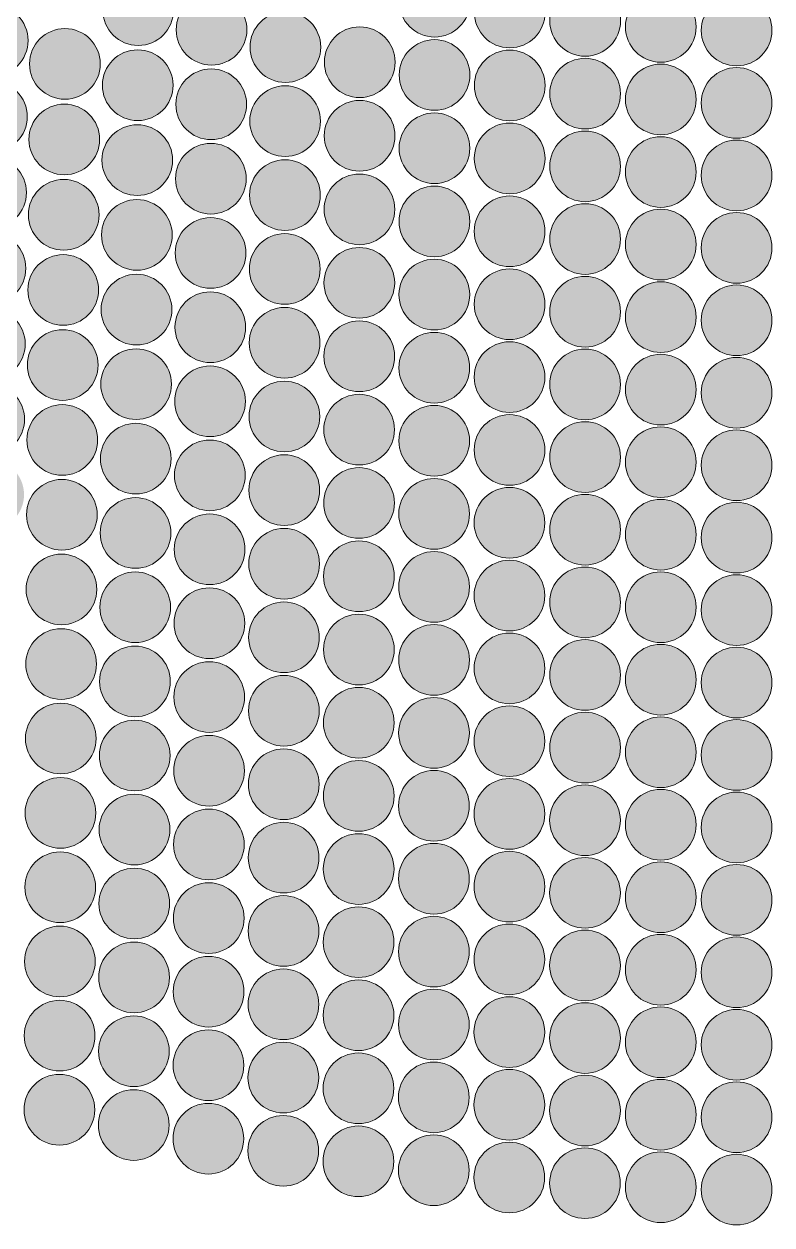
# Model space of a CAD drawing. Extents: x 3515 to 4006, y 175 to 667.
# Drawn here: x 3706.4 to 3757.6, y 175.4 to 257.7 of the extents above; entities that cross this region are included whole.
import ezdxf

# ---------------------------------------------------------------- set-up
doc = ezdxf.new("R2010")
doc.units = 0
doc.header["$MEASUREMENT"] = 0
doc.layers.add('Capa 1', color=7, linetype='Continuous', lineweight=0)

# ---------------------------------------------------------------- blocks, each defined once
blk = doc.blocks.new('Block_0')
at = {"layer": 'Capa 1', "true_color": 0x000000, "transparency": 33554687}
h = blk.add_hatch(color=18, dxfattribs=at)
h.dxf.hatch_style = 2
edge = h.paths.add_edge_path()
edge.add_arc((3714.241, 258.67), 2.421, 0, 360)
h = blk.add_hatch(color=18, dxfattribs=at)
h.dxf.hatch_style = 2
edge = h.paths.add_edge_path()
edge.add_arc((3734.54, 259.248), 2.421, 0, 360)
h = blk.add_hatch(color=18, dxfattribs=at)
h.dxf.hatch_style = 2
edge = h.paths.add_edge_path()
edge.add_arc((3739.684, 258.509), 2.421, 0, 360)
h = blk.add_hatch(color=18, dxfattribs=at)
h.dxf.hatch_style = 2
edge = h.paths.add_edge_path()
edge.add_arc((3744.848, 257.933), 2.421, 0, 360)
h = blk.add_hatch(color=18, dxfattribs=at)
h.dxf.hatch_style = 2
edge = h.paths.add_edge_path()
edge.add_arc((3719.261, 257.325), 2.421, 0, 360)
h = blk.add_hatch(color=18, dxfattribs=at)
h.dxf.hatch_style = 2
edge = h.paths.add_edge_path()
edge.add_arc((3750.028, 257.521), 2.421, 0, 360)
h = blk.add_hatch(color=18, dxfattribs=at)
h.dxf.hatch_style = 2
edge = h.paths.add_edge_path()
edge.add_arc((3755.219, 257.274), 2.421, 0, 360)
h = blk.add_hatch(color=18, dxfattribs=at)
h.dxf.hatch_style = 2
edge = h.paths.add_edge_path()
edge.add_arc((3704.278, 256.588), 2.421, 0, 360)
h = blk.add_hatch(color=18, dxfattribs=at)
h.dxf.hatch_style = 2
edge = h.paths.add_edge_path()
edge.add_arc((3724.319, 256.135), 2.421, 0, 360)
h = blk.add_hatch(color=18, dxfattribs=at)
h.dxf.hatch_style = 2
edge = h.paths.add_edge_path()
edge.add_arc((3709.22, 254.983), 2.421, 0, 360)
h = blk.add_hatch(color=18, dxfattribs=at)
h.dxf.hatch_style = 2
edge = h.paths.add_edge_path()
edge.add_arc((3729.412, 255.101), 2.421, 0, 360)
h = blk.add_hatch(color=18, dxfattribs=at)
h.dxf.hatch_style = 2
edge = h.paths.add_edge_path()
edge.add_arc((3714.208, 253.525), 2.421, 0, 360)
h = blk.add_hatch(color=18, dxfattribs=at)
h.dxf.hatch_style = 2
edge = h.paths.add_edge_path()
edge.add_arc((3734.534, 254.225), 2.421, 0, 360)
h = blk.add_hatch(color=18, dxfattribs=at)
h.dxf.hatch_style = 2
edge = h.paths.add_edge_path()
edge.add_arc((3739.681, 253.507), 2.421, 0, 360)
h = blk.add_hatch(color=18, dxfattribs=at)
h.dxf.hatch_style = 2
edge = h.paths.add_edge_path()
edge.add_arc((3744.847, 252.948), 2.421, 0, 360)
h = blk.add_hatch(color=18, dxfattribs=at)
h.dxf.hatch_style = 2
edge = h.paths.add_edge_path()
edge.add_arc((3719.237, 252.218), 2.421, 0, 360)
h = blk.add_hatch(color=18, dxfattribs=at)
h.dxf.hatch_style = 2
edge = h.paths.add_edge_path()
edge.add_arc((3750.028, 252.549), 2.421, 0, 360)
h = blk.add_hatch(color=18, dxfattribs=at)
h.dxf.hatch_style = 2
edge = h.paths.add_edge_path()
edge.add_arc((3755.219, 252.309), 2.421, 0, 360)
h = blk.add_hatch(color=18, dxfattribs=at)
h.dxf.hatch_style = 2
edge = h.paths.add_edge_path()
edge.add_arc((3704.222, 251.371), 2.421, 0, 360)
h = blk.add_hatch(color=18, dxfattribs=at)
h.dxf.hatch_style = 2
edge = h.paths.add_edge_path()
edge.add_arc((3724.303, 251.062), 2.421, 0, 360)
h = blk.add_hatch(color=18, dxfattribs=at)
h.dxf.hatch_style = 2
edge = h.paths.add_edge_path()
edge.add_arc((3709.178, 249.809), 2.421, 0, 360)
h = blk.add_hatch(color=18, dxfattribs=at)
h.dxf.hatch_style = 2
edge = h.paths.add_edge_path()
edge.add_arc((3729.402, 250.057), 2.421, 0, 360)
h = blk.add_hatch(color=18, dxfattribs=at)
h.dxf.hatch_style = 2
edge = h.paths.add_edge_path()
edge.add_arc((3734.528, 249.206), 2.421, 0, 360)
h = blk.add_hatch(color=18, dxfattribs=at)
h.dxf.hatch_style = 2
edge = h.paths.add_edge_path()
edge.add_arc((3714.177, 248.391), 2.421, 0, 360)
h = blk.add_hatch(color=18, dxfattribs=at)
h.dxf.hatch_style = 2
edge = h.paths.add_edge_path()
edge.add_arc((3739.678, 248.509), 2.421, 0, 360)
h = blk.add_hatch(color=18, dxfattribs=at)
h.dxf.hatch_style = 2
edge = h.paths.add_edge_path()
edge.add_arc((3744.846, 247.965), 2.421, 0, 360)
h = blk.add_hatch(color=18, dxfattribs=at)
h.dxf.hatch_style = 2
edge = h.paths.add_edge_path()
edge.add_arc((3719.216, 247.119), 2.421, 0, 360)
h = blk.add_hatch(color=18, dxfattribs=at)
h.dxf.hatch_style = 2
edge = h.paths.add_edge_path()
edge.add_arc((3750.028, 247.577), 2.421, 0, 360)
h = blk.add_hatch(color=18, dxfattribs=at)
h.dxf.hatch_style = 2
edge = h.paths.add_edge_path()
edge.add_arc((3755.219, 247.344), 2.421, 0, 360)
h = blk.add_hatch(color=18, dxfattribs=at)
h.dxf.hatch_style = 2
edge = h.paths.add_edge_path()
edge.add_arc((3704.17, 246.168), 2.421, 0, 360)
h = blk.add_hatch(color=18, dxfattribs=at)
h.dxf.hatch_style = 2
edge = h.paths.add_edge_path()
edge.add_arc((3724.289, 245.994), 2.421, 0, 360)
h = blk.add_hatch(color=18, dxfattribs=at)
h.dxf.hatch_style = 2
edge = h.paths.add_edge_path()
edge.add_arc((3709.139, 244.646), 2.421, 0, 360)
h = blk.add_hatch(color=18, dxfattribs=at)
h.dxf.hatch_style = 2
edge = h.paths.add_edge_path()
edge.add_arc((3729.393, 245.018), 2.421, 0, 360)
h = blk.add_hatch(color=18, dxfattribs=at)
h.dxf.hatch_style = 2
edge = h.paths.add_edge_path()
edge.add_arc((3734.523, 244.19), 2.421, 0, 360)
h = blk.add_hatch(color=18, dxfattribs=at)
h.dxf.hatch_style = 2
edge = h.paths.add_edge_path()
edge.add_arc((3714.149, 243.266), 2.421, 0, 360)
h = blk.add_hatch(color=18, dxfattribs=at)
h.dxf.hatch_style = 2
edge = h.paths.add_edge_path()
edge.add_arc((3739.675, 243.512), 2.421, 0, 360)
h = blk.add_hatch(color=18, dxfattribs=at)
h.dxf.hatch_style = 2
edge = h.paths.add_edge_path()
edge.add_arc((3744.845, 242.984), 2.421, 0, 360)
h = blk.add_hatch(color=18, dxfattribs=at)
h.dxf.hatch_style = 2
edge = h.paths.add_edge_path()
edge.add_arc((3719.196, 242.028), 2.421, 0, 360)
h = blk.add_hatch(color=18, dxfattribs=at)
h.dxf.hatch_style = 2
edge = h.paths.add_edge_path()
edge.add_arc((3750.027, 242.606), 2.421, 0, 360)
h = blk.add_hatch(color=18, dxfattribs=at)
h.dxf.hatch_style = 2
edge = h.paths.add_edge_path()
edge.add_arc((3755.219, 242.379), 2.421, 0, 360)
h = blk.add_hatch(color=18, dxfattribs=at)
h.dxf.hatch_style = 2
edge = h.paths.add_edge_path()
edge.add_arc((3704.123, 240.977), 2.421, 0, 360)
h = blk.add_hatch(color=18, dxfattribs=at)
h.dxf.hatch_style = 2
edge = h.paths.add_edge_path()
edge.add_arc((3724.276, 240.933), 2.421, 0, 360)
h = blk.add_hatch(color=18, dxfattribs=at)
h.dxf.hatch_style = 2
edge = h.paths.add_edge_path()
edge.add_arc((3729.384, 239.982), 2.421, 0, 360)
h = blk.add_hatch(color=18, dxfattribs=at)
h.dxf.hatch_style = 2
edge = h.paths.add_edge_path()
edge.add_arc((3709.103, 239.494), 2.421, 0, 360)
h = blk.add_hatch(color=18, dxfattribs=at)
h.dxf.hatch_style = 2
edge = h.paths.add_edge_path()
edge.add_arc((3734.518, 239.177), 2.421, 0, 360)
h = blk.add_hatch(color=18, dxfattribs=at)
h.dxf.hatch_style = 2
edge = h.paths.add_edge_path()
edge.add_arc((3714.123, 238.149), 2.421, 0, 360)
h = blk.add_hatch(color=18, dxfattribs=at)
h.dxf.hatch_style = 2
edge = h.paths.add_edge_path()
edge.add_arc((3739.672, 238.517), 2.421, 0, 360)
h = blk.add_hatch(color=18, dxfattribs=at)
h.dxf.hatch_style = 2
edge = h.paths.add_edge_path()
edge.add_arc((3744.843, 238.003), 2.421, 0, 360)
h = blk.add_hatch(color=18, dxfattribs=at)
h.dxf.hatch_style = 2
edge = h.paths.add_edge_path()
edge.add_arc((3750.027, 237.635), 2.421, 0, 360)
h = blk.add_hatch(color=18, dxfattribs=at)
h.dxf.hatch_style = 2
edge = h.paths.add_edge_path()
edge.add_arc((3755.219, 237.415), 2.421, 0, 360)
h = blk.add_hatch(color=18, dxfattribs=at)
h.dxf.hatch_style = 2
edge = h.paths.add_edge_path()
edge.add_arc((3719.177, 236.943), 2.421, 0, 360)
h = blk.add_hatch(color=18, dxfattribs=at)
h.dxf.hatch_style = 2
edge = h.paths.add_edge_path()
edge.add_arc((3704.079, 235.797), 2.421, 0, 360)
h = blk.add_hatch(color=18, dxfattribs=at)
h.dxf.hatch_style = 2
edge = h.paths.add_edge_path()
edge.add_arc((3724.263, 235.877), 2.421, 0, 360)
h = blk.add_hatch(color=18, dxfattribs=at)
h.dxf.hatch_style = 2
edge = h.paths.add_edge_path()
edge.add_arc((3729.377, 234.951), 2.421, 0, 360)
h = blk.add_hatch(color=18, dxfattribs=at)
h.dxf.hatch_style = 2
edge = h.paths.add_edge_path()
edge.add_arc((3709.07, 234.351), 2.421, 0, 360)
h = blk.add_hatch(color=18, dxfattribs=at)
h.dxf.hatch_style = 2
edge = h.paths.add_edge_path()
edge.add_arc((3734.514, 234.166), 2.421, 0, 360)
h = blk.add_hatch(color=18, dxfattribs=at)
h.dxf.hatch_style = 2
edge = h.paths.add_edge_path()
edge.add_arc((3714.099, 233.04), 2.421, 0, 360)
h = blk.add_hatch(color=18, dxfattribs=at)
h.dxf.hatch_style = 2
edge = h.paths.add_edge_path()
edge.add_arc((3739.67, 233.523), 2.421, 0, 360)
h = blk.add_hatch(color=18, dxfattribs=at)
h.dxf.hatch_style = 2
edge = h.paths.add_edge_path()
edge.add_arc((3744.842, 233.023), 2.421, 0, 360)
h = blk.add_hatch(color=18, dxfattribs=at)
h.dxf.hatch_style = 2
edge = h.paths.add_edge_path()
edge.add_arc((3750.027, 232.665), 2.421, 0, 360)
h = blk.add_hatch(color=18, dxfattribs=at)
h.dxf.hatch_style = 2
edge = h.paths.add_edge_path()
edge.add_arc((3755.219, 232.45), 2.421, 0, 360)
h = blk.add_hatch(color=18, dxfattribs=at)
h.dxf.hatch_style = 2
edge = h.paths.add_edge_path()
edge.add_arc((3719.16, 231.864), 2.421, 0, 360)
h = blk.add_hatch(color=18, dxfattribs=at)
h.dxf.hatch_style = 2
edge = h.paths.add_edge_path()
edge.add_arc((3704.038, 230.628), 2.421, 0, 360)
h = blk.add_hatch(color=18, dxfattribs=at)
h.dxf.hatch_style = 2
edge = h.paths.add_edge_path()
edge.add_arc((3724.252, 230.825), 2.421, 0, 360)
h = blk.add_hatch(color=18, dxfattribs=at)
h.dxf.hatch_style = 2
edge = h.paths.add_edge_path()
edge.add_arc((3729.369, 229.923), 2.421, 0, 360)
h = blk.add_hatch(color=18, dxfattribs=at)
h.dxf.hatch_style = 2
edge = h.paths.add_edge_path()
edge.add_arc((3709.04, 229.217), 2.421, 0, 360)
h = blk.add_hatch(color=18, dxfattribs=at)
h.dxf.hatch_style = 2
edge = h.paths.add_edge_path()
edge.add_arc((3734.509, 229.158), 2.421, 0, 360)
h = blk.add_hatch(color=18, dxfattribs=at)
h.dxf.hatch_style = 2
edge = h.paths.add_edge_path()
edge.add_arc((3739.668, 228.531), 2.421, 0, 360)
h = blk.add_hatch(color=18, dxfattribs=at)
h.dxf.hatch_style = 2
edge = h.paths.add_edge_path()
edge.add_arc((3744.842, 228.044), 2.421, 0, 360)
h = blk.add_hatch(color=18, dxfattribs=at)
h.dxf.hatch_style = 2
edge = h.paths.add_edge_path()
edge.add_arc((3714.076, 227.938), 2.421, 0, 360)
h = blk.add_hatch(color=18, dxfattribs=at)
h.dxf.hatch_style = 2
edge = h.paths.add_edge_path()
edge.add_arc((3750.026, 227.695), 2.421, 0, 360)
h = blk.add_hatch(color=18, dxfattribs=at)
h.dxf.hatch_style = 2
edge = h.paths.add_edge_path()
edge.add_arc((3755.219, 227.486), 2.421, 0, 360)
h = blk.add_hatch(color=18, dxfattribs=at)
h.dxf.hatch_style = 2
edge = h.paths.add_edge_path()
edge.add_arc((3719.145, 226.791), 2.421, 0, 360)
h = blk.add_hatch(color=18, dxfattribs=at)
h.dxf.hatch_style = 2
edge = h.paths.add_edge_path()
edge.add_arc((3724.241, 225.778), 2.421, 0, 360)
h = blk.add_hatch(color=18, dxfattribs=at)
h.dxf.hatch_style = 2
edge = h.paths.add_edge_path()
edge.add_arc((3704, 225.469), 2.421, 0, 360)
h = blk.add_hatch(color=18, dxfattribs=at)
h.dxf.hatch_style = 2
edge = h.paths.add_edge_path()
edge.add_arc((3729.363, 224.898), 2.421, 0, 360)
h = blk.add_hatch(color=18, dxfattribs=at)
h.dxf.hatch_style = 2
edge = h.paths.add_edge_path()
edge.add_arc((3709.011, 224.092), 2.421, 0, 360)
h = blk.add_hatch(color=18, dxfattribs=at)
h.dxf.hatch_style = 2
edge = h.paths.add_edge_path()
edge.add_arc((3734.506, 224.152), 2.421, 0, 360)
h = blk.add_hatch(color=18, dxfattribs=at)
h.dxf.hatch_style = 2
edge = h.paths.add_edge_path()
edge.add_arc((3739.666, 223.541), 2.421, 0, 360)
h = blk.add_hatch(color=18, dxfattribs=at)
h.dxf.hatch_style = 2
edge = h.paths.add_edge_path()
edge.add_arc((3744.841, 223.066), 2.421, 0, 360)
h = blk.add_hatch(color=18, dxfattribs=at)
h.dxf.hatch_style = 2
edge = h.paths.add_edge_path()
edge.add_arc((3714.055, 222.843), 2.421, 0, 360)
h = blk.add_hatch(color=18, dxfattribs=at)
h.dxf.hatch_style = 2
edge = h.paths.add_edge_path()
edge.add_arc((3750.026, 222.726), 2.421, 0, 360)
h = blk.add_hatch(color=18, dxfattribs=at)
h.dxf.hatch_style = 2
edge = h.paths.add_edge_path()
edge.add_arc((3755.219, 222.522), 2.421, 0, 360)
h = blk.add_hatch(color=18, dxfattribs=at)
h.dxf.hatch_style = 2
edge = h.paths.add_edge_path()
edge.add_arc((3719.13, 221.724), 2.421, 0, 360)
h = blk.add_hatch(color=18, dxfattribs=at)
h.dxf.hatch_style = 2
edge = h.paths.add_edge_path()
edge.add_arc((3724.232, 220.735), 2.421, 0, 360)
h = blk.add_hatch(color=18, dxfattribs=at)
h.dxf.hatch_style = 2
edge = h.paths.add_edge_path()
edge.add_arc((3729.357, 219.876), 2.421, 0, 360)
h = blk.add_hatch(color=18, dxfattribs=at)
h.dxf.hatch_style = 2
edge = h.paths.add_edge_path()
edge.add_arc((3708.985, 218.974), 2.421, 0, 360)
h = blk.add_hatch(color=18, dxfattribs=at)
h.dxf.hatch_style = 2
edge = h.paths.add_edge_path()
edge.add_arc((3734.502, 219.148), 2.421, 0, 360)
h = blk.add_hatch(color=18, dxfattribs=at)
h.dxf.hatch_style = 2
edge = h.paths.add_edge_path()
edge.add_arc((3739.664, 218.552), 2.421, 0, 360)
h = blk.add_hatch(color=18, dxfattribs=at)
h.dxf.hatch_style = 2
edge = h.paths.add_edge_path()
edge.add_arc((3714.036, 217.754), 2.421, 0, 360)
h = blk.add_hatch(color=18, dxfattribs=at)
h.dxf.hatch_style = 2
edge = h.paths.add_edge_path()
edge.add_arc((3744.84, 218.088), 2.421, 0, 360)
h = blk.add_hatch(color=18, dxfattribs=at)
h.dxf.hatch_style = 2
edge = h.paths.add_edge_path()
edge.add_arc((3750.026, 217.757), 2.421, 0, 360)
h = blk.add_hatch(color=18, dxfattribs=at)
h.dxf.hatch_style = 2
edge = h.paths.add_edge_path()
edge.add_arc((3755.219, 217.558), 2.421, 0, 360)
h = blk.add_hatch(color=18, dxfattribs=at)
h.dxf.hatch_style = 2
edge = h.paths.add_edge_path()
edge.add_arc((3719.116, 216.661), 2.421, 0, 360)
h = blk.add_hatch(color=18, dxfattribs=at)
h.dxf.hatch_style = 2
edge = h.paths.add_edge_path()
edge.add_arc((3724.222, 215.695), 2.421, 0, 360)
h = blk.add_hatch(color=18, dxfattribs=at)
h.dxf.hatch_style = 2
edge = h.paths.add_edge_path()
edge.add_arc((3729.351, 214.857), 2.421, 0, 360)
h = blk.add_hatch(color=18, dxfattribs=at)
h.dxf.hatch_style = 2
edge = h.paths.add_edge_path()
edge.add_arc((3734.499, 214.146), 2.421, 0, 360)
h = blk.add_hatch(color=18, dxfattribs=at)
h.dxf.hatch_style = 2
edge = h.paths.add_edge_path()
edge.add_arc((3708.96, 213.863), 2.421, 0, 360)
h = blk.add_hatch(color=18, dxfattribs=at)
h.dxf.hatch_style = 2
edge = h.paths.add_edge_path()
edge.add_arc((3739.663, 213.565), 2.421, 0, 360)
h = blk.add_hatch(color=18, dxfattribs=at)
h.dxf.hatch_style = 2
edge = h.paths.add_edge_path()
edge.add_arc((3714.018, 212.671), 2.421, 0, 360)
h = blk.add_hatch(color=18, dxfattribs=at)
h.dxf.hatch_style = 2
edge = h.paths.add_edge_path()
edge.add_arc((3744.839, 213.112), 2.421, 0, 360)
h = blk.add_hatch(color=18, dxfattribs=at)
h.dxf.hatch_style = 2
edge = h.paths.add_edge_path()
edge.add_arc((3750.026, 212.788), 2.421, 0, 360)
h = blk.add_hatch(color=18, dxfattribs=at)
h.dxf.hatch_style = 2
edge = h.paths.add_edge_path()
edge.add_arc((3755.219, 212.594), 2.421, 0, 360)
h = blk.add_hatch(color=18, dxfattribs=at)
h.dxf.hatch_style = 2
edge = h.paths.add_edge_path()
edge.add_arc((3719.104, 211.603), 2.421, 0, 360)
h = blk.add_hatch(color=18, dxfattribs=at)
h.dxf.hatch_style = 2
edge = h.paths.add_edge_path()
edge.add_arc((3724.214, 210.66), 2.421, 0, 360)
h = blk.add_hatch(color=18, dxfattribs=at)
h.dxf.hatch_style = 2
edge = h.paths.add_edge_path()
edge.add_arc((3729.346, 209.84), 2.421, 0, 360)
h = blk.add_hatch(color=18, dxfattribs=at)
h.dxf.hatch_style = 2
edge = h.paths.add_edge_path()
edge.add_arc((3734.496, 209.146), 2.421, 0, 360)
h = blk.add_hatch(color=18, dxfattribs=at)
h.dxf.hatch_style = 2
edge = h.paths.add_edge_path()
edge.add_arc((3708.937, 208.759), 2.421, 0, 360)
h = blk.add_hatch(color=18, dxfattribs=at)
h.dxf.hatch_style = 2
edge = h.paths.add_edge_path()
edge.add_arc((3739.661, 208.578), 2.421, 0, 360)
h = blk.add_hatch(color=18, dxfattribs=at)
h.dxf.hatch_style = 2
edge = h.paths.add_edge_path()
edge.add_arc((3714.001, 207.594), 2.421, 0, 360)
h = blk.add_hatch(color=18, dxfattribs=at)
h.dxf.hatch_style = 2
edge = h.paths.add_edge_path()
edge.add_arc((3744.839, 208.136), 2.421, 0, 360)
h = blk.add_hatch(color=18, dxfattribs=at)
h.dxf.hatch_style = 2
edge = h.paths.add_edge_path()
edge.add_arc((3750.026, 207.819), 2.421, 0, 360)
h = blk.add_hatch(color=18, dxfattribs=at)
h.dxf.hatch_style = 2
edge = h.paths.add_edge_path()
edge.add_arc((3755.219, 207.63), 2.421, 0, 360)
h = blk.add_hatch(color=18, dxfattribs=at)
h.dxf.hatch_style = 2
edge = h.paths.add_edge_path()
edge.add_arc((3719.092, 206.55), 2.421, 0, 360)
h = blk.add_hatch(color=18, dxfattribs=at)
h.dxf.hatch_style = 2
edge = h.paths.add_edge_path()
edge.add_arc((3724.206, 205.627), 2.421, 0, 360)
h = blk.add_hatch(color=18, dxfattribs=at)
h.dxf.hatch_style = 2
edge = h.paths.add_edge_path()
edge.add_arc((3729.341, 204.826), 2.421, 0, 360)
h = blk.add_hatch(color=18, dxfattribs=at)
h.dxf.hatch_style = 2
edge = h.paths.add_edge_path()
edge.add_arc((3734.493, 204.148), 2.421, 0, 360)
h = blk.add_hatch(color=18, dxfattribs=at)
h.dxf.hatch_style = 2
edge = h.paths.add_edge_path()
edge.add_arc((3708.916, 203.661), 2.421, 0, 360)
h = blk.add_hatch(color=18, dxfattribs=at)
h.dxf.hatch_style = 2
edge = h.paths.add_edge_path()
edge.add_arc((3739.659, 203.593), 2.421, 0, 360)
h = blk.add_hatch(color=18, dxfattribs=at)
h.dxf.hatch_style = 2
edge = h.paths.add_edge_path()
edge.add_arc((3713.986, 202.521), 2.421, 0, 360)
h = blk.add_hatch(color=18, dxfattribs=at)
h.dxf.hatch_style = 2
edge = h.paths.add_edge_path()
edge.add_arc((3744.838, 203.16), 2.421, 0, 360)
h = blk.add_hatch(color=18, dxfattribs=at)
h.dxf.hatch_style = 2
edge = h.paths.add_edge_path()
edge.add_arc((3750.025, 202.851), 2.421, 0, 360)
h = blk.add_hatch(color=18, dxfattribs=at)
h.dxf.hatch_style = 2
edge = h.paths.add_edge_path()
edge.add_arc((3755.219, 202.666), 2.421, 0, 360)
h = blk.add_hatch(color=18, dxfattribs=at)
h.dxf.hatch_style = 2
edge = h.paths.add_edge_path()
edge.add_arc((3719.081, 201.5), 2.421, 0, 360)
h = blk.add_hatch(color=18, dxfattribs=at)
h.dxf.hatch_style = 2
edge = h.paths.add_edge_path()
edge.add_arc((3724.199, 200.598), 2.421, 0, 360)
h = blk.add_hatch(color=18, dxfattribs=at)
h.dxf.hatch_style = 2
edge = h.paths.add_edge_path()
edge.add_arc((3729.336, 199.815), 2.421, 0, 360)
h = blk.add_hatch(color=18, dxfattribs=at)
h.dxf.hatch_style = 2
edge = h.paths.add_edge_path()
edge.add_arc((3708.896, 198.569), 2.421, 0, 360)
h = blk.add_hatch(color=18, dxfattribs=at)
h.dxf.hatch_style = 2
edge = h.paths.add_edge_path()
edge.add_arc((3734.49, 199.151), 2.421, 0, 360)
h = blk.add_hatch(color=18, dxfattribs=at)
h.dxf.hatch_style = 2
edge = h.paths.add_edge_path()
edge.add_arc((3739.658, 198.608), 2.421, 0, 360)
h = blk.add_hatch(color=18, dxfattribs=at)
h.dxf.hatch_style = 2
edge = h.paths.add_edge_path()
edge.add_arc((3744.837, 198.185), 2.421, 0, 360)
h = blk.add_hatch(color=18, dxfattribs=at)
h.dxf.hatch_style = 2
edge = h.paths.add_edge_path()
edge.add_arc((3750.025, 197.883), 2.421, 0, 360)
h = blk.add_hatch(color=18, dxfattribs=at)
h.dxf.hatch_style = 2
edge = h.paths.add_edge_path()
edge.add_arc((3755.219, 197.702), 2.421, 0, 360)
h = blk.add_hatch(color=18, dxfattribs=at)
h.dxf.hatch_style = 2
edge = h.paths.add_edge_path()
edge.add_arc((3713.971, 197.453), 2.421, 0, 360)
h = blk.add_hatch(color=18, dxfattribs=at)
h.dxf.hatch_style = 2
edge = h.paths.add_edge_path()
edge.add_arc((3719.071, 196.454), 2.421, 0, 360)
h = blk.add_hatch(color=18, dxfattribs=at)
h.dxf.hatch_style = 2
edge = h.paths.add_edge_path()
edge.add_arc((3724.192, 195.571), 2.421, 0, 360)
h = blk.add_hatch(color=18, dxfattribs=at)
h.dxf.hatch_style = 2
edge = h.paths.add_edge_path()
edge.add_arc((3729.332, 194.805), 2.421, 0, 360)
h = blk.add_hatch(color=18, dxfattribs=at)
h.dxf.hatch_style = 2
edge = h.paths.add_edge_path()
edge.add_arc((3708.877, 193.482), 2.421, 0, 360)
h = blk.add_hatch(color=18, dxfattribs=at)
h.dxf.hatch_style = 2
edge = h.paths.add_edge_path()
edge.add_arc((3734.487, 194.156), 2.421, 0, 360)
h = blk.add_hatch(color=18, dxfattribs=at)
h.dxf.hatch_style = 2
edge = h.paths.add_edge_path()
edge.add_arc((3739.657, 193.625), 2.421, 0, 360)
h = blk.add_hatch(color=18, dxfattribs=at)
h.dxf.hatch_style = 2
edge = h.paths.add_edge_path()
edge.add_arc((3744.837, 193.211), 2.421, 0, 360)
h = blk.add_hatch(color=18, dxfattribs=at)
h.dxf.hatch_style = 2
edge = h.paths.add_edge_path()
edge.add_arc((3750.025, 192.916), 2.421, 0, 360)
h = blk.add_hatch(color=18, dxfattribs=at)
h.dxf.hatch_style = 2
edge = h.paths.add_edge_path()
edge.add_arc((3755.219, 192.738), 2.421, 0, 360)
h = blk.add_hatch(color=18, dxfattribs=at)
h.dxf.hatch_style = 2
edge = h.paths.add_edge_path()
edge.add_arc((3713.957, 192.39), 2.421, 0, 360)
h = blk.add_hatch(color=18, dxfattribs=at)
h.dxf.hatch_style = 2
edge = h.paths.add_edge_path()
edge.add_arc((3719.061, 191.412), 2.421, 0, 360)
h = blk.add_hatch(color=18, dxfattribs=at)
h.dxf.hatch_style = 2
edge = h.paths.add_edge_path()
edge.add_arc((3724.185, 190.547), 2.421, 0, 360)
h = blk.add_hatch(color=18, dxfattribs=at)
h.dxf.hatch_style = 2
edge = h.paths.add_edge_path()
edge.add_arc((3729.327, 189.798), 2.421, 0, 360)
h = blk.add_hatch(color=18, dxfattribs=at)
h.dxf.hatch_style = 2
edge = h.paths.add_edge_path()
edge.add_arc((3734.485, 189.162), 2.421, 0, 360)
h = blk.add_hatch(color=18, dxfattribs=at)
h.dxf.hatch_style = 2
edge = h.paths.add_edge_path()
edge.add_arc((3739.656, 188.642), 2.421, 0, 360)
h = blk.add_hatch(color=18, dxfattribs=at)
h.dxf.hatch_style = 2
edge = h.paths.add_edge_path()
edge.add_arc((3708.859, 188.4), 2.421, 0, 360)
h = blk.add_hatch(color=18, dxfattribs=at)
h.dxf.hatch_style = 2
edge = h.paths.add_edge_path()
edge.add_arc((3744.836, 188.237), 2.421, 0, 360)
h = blk.add_hatch(color=18, dxfattribs=at)
h.dxf.hatch_style = 2
edge = h.paths.add_edge_path()
edge.add_arc((3750.025, 187.948), 2.421, 0, 360)
h = blk.add_hatch(color=18, dxfattribs=at)
h.dxf.hatch_style = 2
edge = h.paths.add_edge_path()
edge.add_arc((3755.219, 187.774), 2.421, 0, 360)
h = blk.add_hatch(color=18, dxfattribs=at)
h.dxf.hatch_style = 2
edge = h.paths.add_edge_path()
edge.add_arc((3713.945, 187.331), 2.421, 0, 360)
h = blk.add_hatch(color=18, dxfattribs=at)
h.dxf.hatch_style = 2
edge = h.paths.add_edge_path()
edge.add_arc((3719.052, 186.373), 2.421, 0, 360)
h = blk.add_hatch(color=18, dxfattribs=at)
h.dxf.hatch_style = 2
edge = h.paths.add_edge_path()
edge.add_arc((3724.179, 185.526), 2.421, 0, 360)
h = blk.add_hatch(color=18, dxfattribs=at)
h.dxf.hatch_style = 2
edge = h.paths.add_edge_path()
edge.add_arc((3729.324, 184.792), 2.421, 0, 360)
h = blk.add_hatch(color=18, dxfattribs=at)
h.dxf.hatch_style = 2
edge = h.paths.add_edge_path()
edge.add_arc((3734.483, 184.17), 2.421, 0, 360)
h = blk.add_hatch(color=18, dxfattribs=at)
h.dxf.hatch_style = 2
edge = h.paths.add_edge_path()
edge.add_arc((3739.654, 183.66), 2.421, 0, 360)
h = blk.add_hatch(color=18, dxfattribs=at)
h.dxf.hatch_style = 2
edge = h.paths.add_edge_path()
edge.add_arc((3708.843, 183.323), 2.421, 0, 360)
h = blk.add_hatch(color=18, dxfattribs=at)
h.dxf.hatch_style = 2
edge = h.paths.add_edge_path()
edge.add_arc((3744.836, 183.264), 2.421, 0, 360)
h = blk.add_hatch(color=18, dxfattribs=at)
h.dxf.hatch_style = 2
edge = h.paths.add_edge_path()
edge.add_arc((3750.025, 182.981), 2.421, 0, 360)
h = blk.add_hatch(color=18, dxfattribs=at)
h.dxf.hatch_style = 2
edge = h.paths.add_edge_path()
edge.add_arc((3755.219, 182.811), 2.421, 0, 360)
h = blk.add_hatch(color=18, dxfattribs=at)
h.dxf.hatch_style = 2
edge = h.paths.add_edge_path()
edge.add_arc((3713.932, 182.276), 2.421, 0, 360)
h = blk.add_hatch(color=18, dxfattribs=at)
h.dxf.hatch_style = 2
edge = h.paths.add_edge_path()
edge.add_arc((3719.044, 181.337), 2.421, 0, 360)
h = blk.add_hatch(color=18, dxfattribs=at)
h.dxf.hatch_style = 2
edge = h.paths.add_edge_path()
edge.add_arc((3724.174, 180.507), 2.421, 0, 360)
h = blk.add_hatch(color=18, dxfattribs=at)
h.dxf.hatch_style = 2
edge = h.paths.add_edge_path()
edge.add_arc((3729.32, 179.788), 2.421, 0, 360)
h = blk.add_hatch(color=18, dxfattribs=at)
h.dxf.hatch_style = 2
edge = h.paths.add_edge_path()
edge.add_arc((3734.481, 179.178), 2.421, 0, 360)
h = blk.add_hatch(color=18, dxfattribs=at)
h.dxf.hatch_style = 2
edge = h.paths.add_edge_path()
edge.add_arc((3739.653, 178.679), 2.421, 0, 360)
h = blk.add_hatch(color=18, dxfattribs=at)
h.dxf.hatch_style = 2
edge = h.paths.add_edge_path()
edge.add_arc((3744.835, 178.291), 2.421, 0, 360)
h = blk.add_hatch(color=18, dxfattribs=at)
h.dxf.hatch_style = 2
edge = h.paths.add_edge_path()
edge.add_arc((3750.025, 178.014), 2.421, 0, 360)
h = blk.add_hatch(color=18, dxfattribs=at)
h.dxf.hatch_style = 2
edge = h.paths.add_edge_path()
edge.add_arc((3755.219, 177.847), 2.421, 0, 360)
at = {"layer": 'Capa 1'}
for centre in [(3714.241, 258.67), (3734.54, 259.248), (3739.684, 258.509), (3744.848, 257.933), (3719.261, 257.325), (3750.028, 257.521), (3755.219, 257.274), (3704.278, 256.588), (3724.319, 256.135), (3709.22, 254.983), (3729.412, 255.101), (3714.208, 253.525), (3734.534, 254.225), (3739.681, 253.507), (3744.847, 252.948), (3719.237, 252.218), (3750.028, 252.549), (3755.219, 252.309), (3704.222, 251.371), (3724.303, 251.062), (3709.178, 249.809), (3729.402, 250.057), (3734.528, 249.206), (3714.177, 248.391), (3739.678, 248.509), (3744.846, 247.965), (3719.216, 247.119), (3750.028, 247.577), (3755.219, 247.344), (3704.17, 246.168), (3724.289, 245.994), (3709.139, 244.646), (3729.393, 245.018), (3734.523, 244.19), (3714.149, 243.266), (3739.675, 243.512), (3744.845, 242.984), (3719.196, 242.028), (3750.027, 242.606), (3755.219, 242.379), (3704.123, 240.977), (3724.276, 240.933), (3729.384, 239.982), (3709.103, 239.494), (3734.518, 239.177), (3714.123, 238.149), (3739.672, 238.517), (3744.843, 238.003), (3750.027, 237.635), (3755.219, 237.415), (3719.177, 236.943), (3704.079, 235.797), (3724.263, 235.877), (3729.377, 234.951), (3709.07, 234.351), (3734.514, 234.166), (3714.099, 233.04), (3739.67, 233.523), (3744.842, 233.023), (3750.027, 232.665), (3755.219, 232.45), (3719.16, 231.864), (3704.038, 230.628), (3724.252, 230.825), (3729.369, 229.923), (3709.04, 229.217), (3734.509, 229.158), (3739.668, 228.531), (3744.842, 228.044), (3714.076, 227.938), (3750.026, 227.695), (3755.219, 227.486), (3719.145, 226.791), (3724.241, 225.778), (3729.363, 224.898), (3709.011, 224.092), (3734.506, 224.152), (3739.666, 223.541), (3744.841, 223.066), (3714.055, 222.843), (3750.026, 222.726), (3755.219, 222.522), (3719.13, 221.724), (3724.232, 220.735), (3729.357, 219.876), (3708.985, 218.974), (3734.502, 219.148), (3739.664, 218.552), (3714.036, 217.754), (3744.84, 218.088), (3750.026, 217.757), (3755.219, 217.558), (3719.116, 216.661), (3724.222, 215.695), (3729.351, 214.857), (3734.499, 214.146), (3708.96, 213.863), (3739.663, 213.565), (3714.018, 212.671), (3744.839, 213.112), (3750.026, 212.788), (3755.219, 212.594), (3719.104, 211.603), (3724.214, 210.66), (3729.346, 209.84), (3734.496, 209.146), (3708.937, 208.759), (3739.661, 208.578), (3714.001, 207.594), (3744.839, 208.136), (3750.026, 207.819), (3755.219, 207.63), (3719.092, 206.55), (3724.206, 205.627), (3729.341, 204.826), (3734.493, 204.148), (3708.916, 203.661), (3739.659, 203.593), (3713.986, 202.521), (3744.838, 203.16), (3750.025, 202.851), (3755.219, 202.666), (3719.081, 201.5), (3724.199, 200.598), (3729.336, 199.815), (3708.896, 198.569), (3734.49, 199.151), (3739.658, 198.608), (3744.837, 198.185), (3750.025, 197.883), (3755.219, 197.702), (3713.971, 197.453), (3719.071, 196.454), (3724.192, 195.571), (3729.332, 194.805), (3708.877, 193.482), (3734.487, 194.156), (3739.657, 193.625), (3744.837, 193.211), (3750.025, 192.916), (3755.219, 192.738), (3713.957, 192.39), (3719.061, 191.412), (3724.185, 190.547), (3729.327, 189.798), (3734.485, 189.162), (3739.656, 188.642), (3708.859, 188.4), (3744.836, 188.237), (3750.025, 187.948), (3755.219, 187.774), (3713.945, 187.331), (3719.052, 186.373), (3724.179, 185.526), (3729.324, 184.792), (3734.483, 184.17), (3739.654, 183.66), (3708.843, 183.323), (3744.836, 183.264), (3750.025, 182.981), (3755.219, 182.811), (3713.932, 182.276), (3719.044, 181.337), (3724.174, 180.507), (3729.32, 179.788), (3734.481, 179.178), (3739.653, 178.679), (3744.835, 178.291), (3750.025, 178.014), (3755.219, 177.847)]:
    blk.add_circle(centre, 2.421, dxfattribs=at)

msp = doc.modelspace()

# ---------------------------------------------------------------- block references
at = {"layer": 'Capa 1'}
msp.add_blockref('Block_0', (0, 0), dxfattribs=at)

doc.saveas('drawing.dxf')
